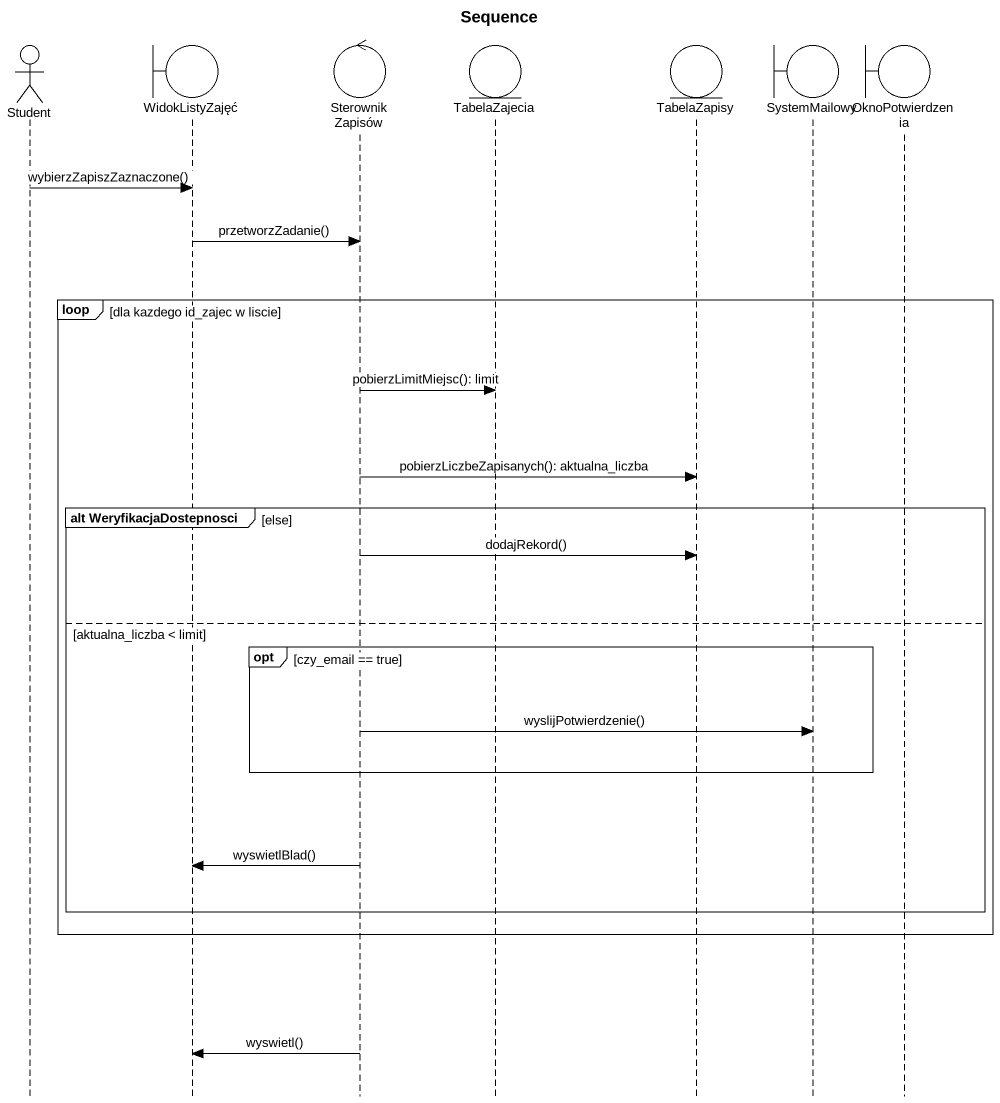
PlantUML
@startuml
title Sequence
hide footbox
actor Student
boundary WidokListyZajęć
control SterownikZapisów
entity TabelaZajecia
entity TabelaZapisy
boundary SystemMailowy
boundary OknoPotwierdzenia

Student -> WidokListyZajęć : wybierzZapiszZaznaczone()
WidokListyZajęć -> SterownikZapisów : przetworzZadanie()
loop dla kazdego id_zajec w liscie
  SterownikZapisów -> TabelaZajecia : pobierzLimitMiejsc(): limit
  SterownikZapisów -> TabelaZapisy : pobierzLiczbeZapisanych(): aktualna_liczba
  group alt WeryfikacjaDostepnosci [else]
    SterownikZapisów -> TabelaZapisy : dodajRekord()
  else aktualna_liczba < limit
    opt czy_email == true
      SterownikZapisów -> SystemMailowy : wyslijPotwierdzenie()
    end
    SterownikZapisów -> WidokListyZajęć : wyswietlBlad()
  end
end
SterownikZapisów -> WidokListyZajęć : wyswietl()
@enduml
